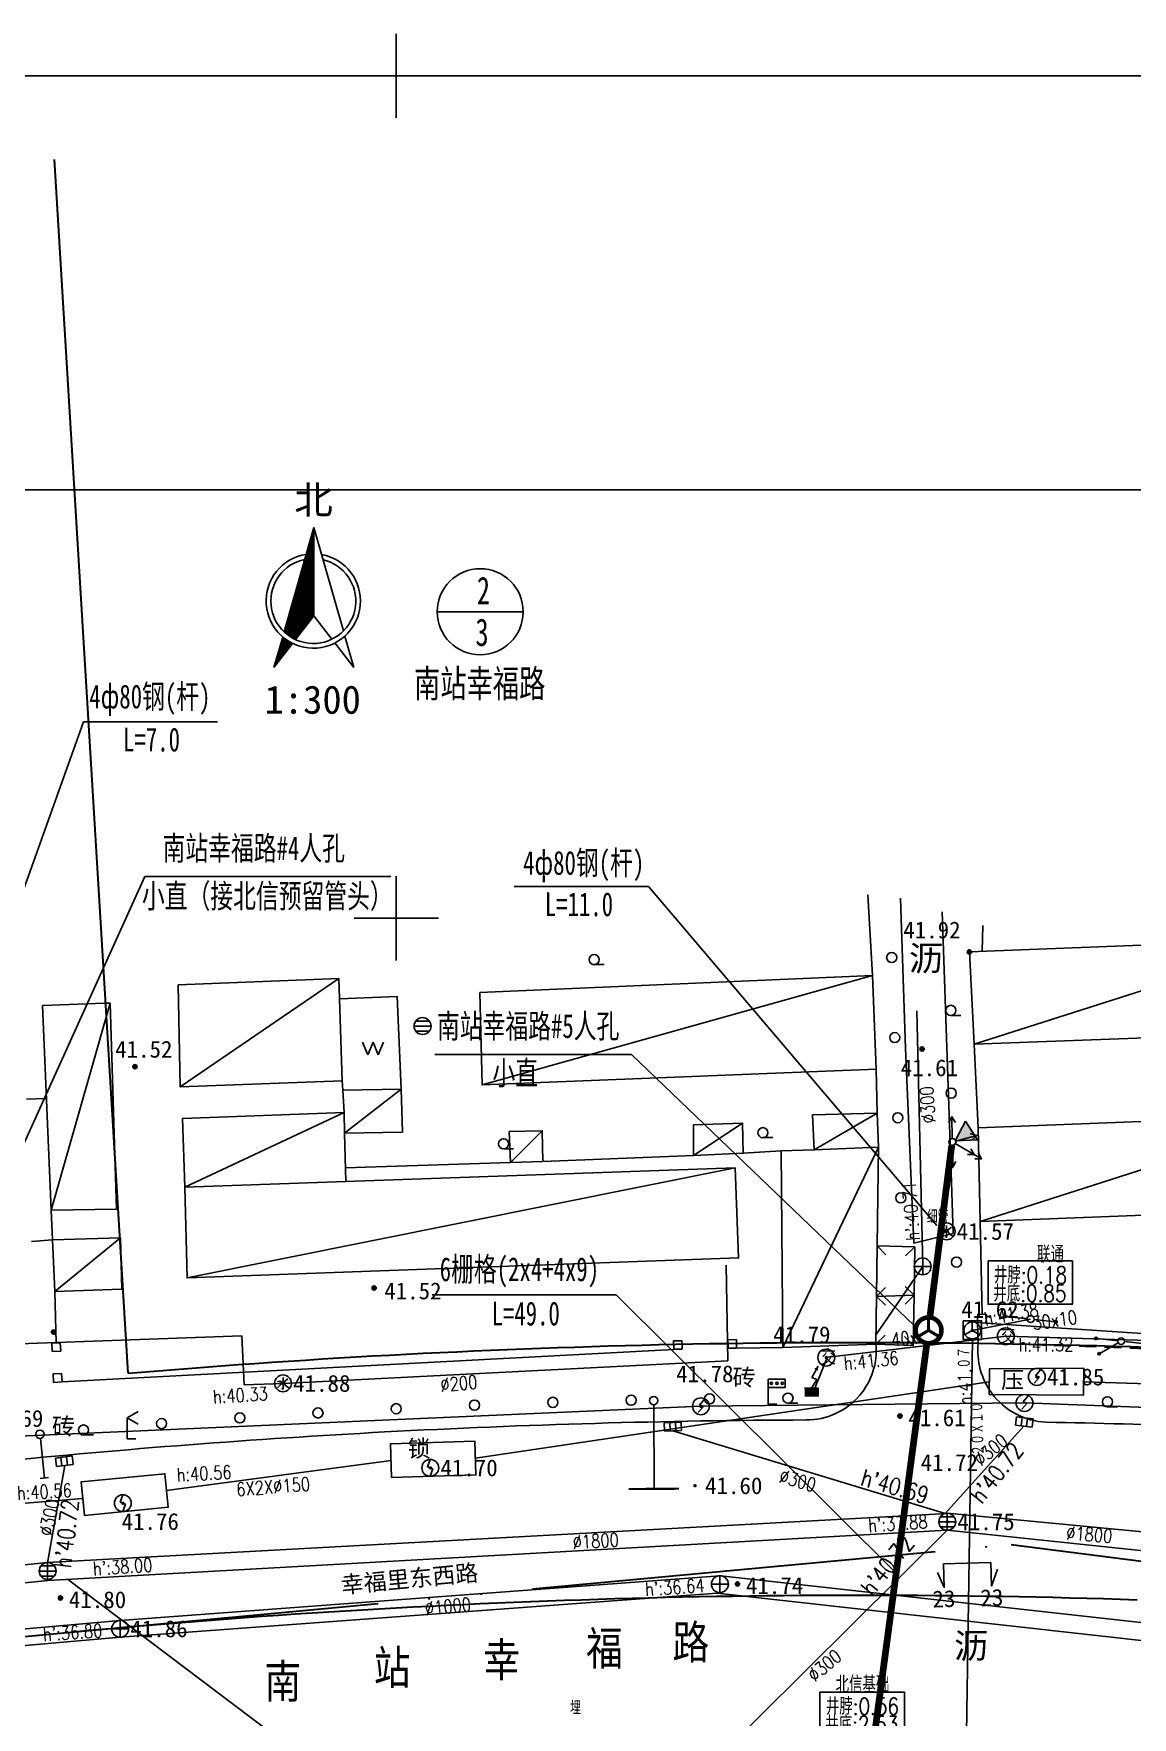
# Model space of a CAD drawing. Extents: x 501830 to 502977, y 299930 to 300245.
# Drawn here: x 502378.5 to 502443.7, y 300102.6 to 300202.5 of the extents above; entities that cross this region are included whole.
import ezdxf
from ezdxf.enums import TextEntityAlignment as Align
from ezdxf.lldxf.tags import DXFTag

# ---------------------------------------------------------------- set-up
doc = ezdxf.new("R2010")
doc.units = 0
doc.linetypes.add('1117', pattern=[0.3, 0.2, -0.1])
doc.linetypes.add('ACAD_ISO05W100', pattern=[33, 24, -3, 0, -3, 0, -3])
for name, color, linetype in [('BJ0', 7, 'Continuous'), ('BJ02', 7, 'Continuous'), ('BJ03', 7, 'Continuous'), ('BJ04', 7, 'Continuous'), ('BJ05', 7, 'Continuous'), ('BJ08', 7, 'Continuous'), ('BJ09', 7, 'Continuous'), ('BJ10', 7, 'Continuous'), ('BJ11', 7, 'Continuous'), ('TK', 7, 'Continuous'), ('上水井', 4, 'Continuous'), ('上水注记', 4, 'Continuous'), ('上水管线', 4, 'Continuous'), ('上水高程表', 4, 'Continuous'), ('信息管道', 13, 'Continuous'), ('公安交通井', 163, 'Continuous'), ('天然气', 7, 'Continuous'), ('新建北信', 13, 'Continuous'), ('新建北信--引上三角', 6, 'Continuous'), ('新建北信--引上标注', 1, 'Continuous'), ('污水井', 247, 'Continuous'), ('污水注记', 247, 'Continuous'), ('污水管线', 247, 'Continuous'), ('污水高程表', 247, 'Continuous'), ('电信井', 3, 'Continuous'), ('电信断面图及编号', 3, 'Continuous'), ('电信注记', 3, 'Continuous'), ('电信管线', 3, 'Continuous'), ('电信高程表', 3, 'Continuous'), ('电力井', 1, 'Continuous'), ('电力注记', 1, 'Continuous'), ('电力管线', 1, 'Continuous'), ('电力高程表', 1, 'Continuous'), ('雨水井', 34, 'Continuous'), ('雨水注记', 34, 'Continuous'), ('雨水管线', 34, 'Continuous'), ('雨水高程表', 34, 'Continuous'), ('雨蓖子', 34, 'Continuous')]:
    doc.layers.add(name, color=color, linetype=linetype)
doc.layers.add('道路红线', color=11, linetype='Continuous', lineweight=30)
doc.styles.add('HZ', font='simplex.shx', dxfattribs={"bigfont": 'hztxt'})
doc.styles.add('HZTXT', font='romans', dxfattribs={"width": 0.7, "height": 4, "bigfont": 'HZTXT'})
doc.styles.get("Standard").update_dxf_attribs({"font": 'SIMFANG.TTF'})
doc.styles.add('宋体', font='SimSun.ttf')
doc.styles.add('粗等线', font='SIMHEI.TTF')
doc.linetypes.add('45008', pattern='A,0,[133,bjxx.shx,S=0.01,R=0,X=0,Y=0],-0.15', length=0.15)
tags = doc.linetypes.add('DL', pattern='A,15,-4.925,[130,ltypeshp.shx,S=0.5,R=330,X=-0.15,Y=0.433],0,[130,ltypeshp.shx,S=0.4,R=90,X=0,Y=0],-0.15,[130,ltypeshp.shx,S=0.5,R=150,X=0,Y=-0.433],-4.925,15', length=40).pattern_tags.tags
tags[32:33] = [DXFTag(74, 4), DXFTag(75, 0), DXFTag(340, '0'), DXFTag(46, 1.0), DXFTag(50, 0.0), DXFTag(44, 0.0), DXFTag(45, 0.0)]
tags[30:31] = [DXFTag(74, 4), DXFTag(75, 0), DXFTag(340, '0'), DXFTag(46, 1.0), DXFTag(50, 0.0), DXFTag(44, 0.0), DXFTag(45, 0.0)]
tags[4:5] = [DXFTag(74, 4), DXFTag(75, 0), DXFTag(340, '0'), DXFTag(46, 1.0), DXFTag(50, 0.0), DXFTag(44, 0.0), DXFTag(45, 0.0)]
tags = doc.linetypes.add('DX', pattern='A,15,-5,[130,ltypeshp.shx,S=1,R=330,X=0,Y=0],-5,15', length=40).pattern_tags.tags
tags[16:17] = [DXFTag(74, 4), DXFTag(75, 0), DXFTag(340, '0'), DXFTag(46, 1.0), DXFTag(50, 0.0), DXFTag(44, 0.0), DXFTag(45, 0.0)]
tags[14:15] = [DXFTag(74, 4), DXFTag(75, 0), DXFTag(340, '0'), DXFTag(46, 1.0), DXFTag(50, 0.0), DXFTag(44, 0.0), DXFTag(45, 0.0)]
tags[4:5] = [DXFTag(74, 4), DXFTag(75, 0), DXFTag(340, '0'), DXFTag(46, 1.0), DXFTag(50, 0.0), DXFTag(44, 0.0), DXFTag(45, 0.0)]
tags = doc.linetypes.add('SS', pattern='A,15,-1.9,[130,ltypeshp.shx,S=1,R=330,X=0,Y=0],-1.2,[130,ltypeshp.shx,S=1,R=330,X=0,Y=0],-1.9,15', length=35).pattern_tags.tags
tags[24:25] = [DXFTag(74, 4), DXFTag(75, 0), DXFTag(340, '0'), DXFTag(46, 1.0), DXFTag(50, 0.0), DXFTag(44, 0.0), DXFTag(45, 0.0)]
tags[22:23] = [DXFTag(74, 4), DXFTag(75, 0), DXFTag(340, '0'), DXFTag(46, 1.0), DXFTag(50, 0.0), DXFTag(44, 0.0), DXFTag(45, 0.0)]
tags[4:5] = [DXFTag(74, 4), DXFTag(75, 0), DXFTag(340, '0'), DXFTag(46, 1.0), DXFTag(50, 0.0), DXFTag(44, 0.0), DXFTag(45, 0.0)]

# ---------------------------------------------------------------- blocks, each defined once
blk = doc.blocks.new('236')
blk.add_lwpolyline([(-0.5, -0.5), (0.5, -0.5), (0.5, 0.5), (-0.5, 0.5)], close=True)
blk = doc.blocks.new('831')
for radius in [0.25, 0.15, 0.05]:
    blk.add_circle((0, 0), radius)
blk = doc.blocks.new('5442')
for p, q in [((1, 0), (-1, 0)), ((-0.8, 0.6), (0.8, 0.6)), ((-0.8, -0.6), (0.8, -0.6))]:
    blk.add_line(p, q)
blk.add_circle((0, 0), 1)
blk = doc.blocks.new('9371')
blk.add_circle((0, 0), 0.6)
blk = doc.blocks.new('9372')
blk.add_line((-0.01, -0.59), (1.19, -0.59))
blk.add_circle((0, 0), 0.6)
blk = doc.blocks.new('35511')
for p, q in [((-1.25, 1.48), (-0.6, -0.02)), ((-0.6, -0.02), (0, 1.48)), ((0, 1.48), (0.6, -0.02)), ((0.6, -0.02), (1.25, 1.48))]:
    blk.add_line(p, q)
blk = doc.blocks.new('5443')
for p, q in [((1, 0), (-1, 0)), ((-0.8, 0.6), (0.8, 0.6)), ((0, 0.99), (0, -0.99)), ((-0.8, -0.6), (0.8, -0.6))]:
    blk.add_line(p, q)
blk.add_circle((0, 0), 1)
blk = doc.blocks.new('MHST')
at = {"layer": 'BJ09'}
blk.add_line((-0.01, -0.59), (1.19, -0.59), dxfattribs=at)
blk.add_circle((0, 0), 0.6, dxfattribs=at)
blk = doc.blocks.new('mhs500')
at = {"layer": 'BJ09'}
blk.add_circle((0, 0), 0.3, dxfattribs=at)
blk = doc.blocks.new('GC200')
at = {"linetype": 'Continuous', "const_width": 0.2, "flags": 128}
blk.add_lwpolyline([(-0.1, 0, 1), (0.1, 0, 1)], format="xyb", close=True, dxfattribs=at)
blk = doc.blocks.new('通信井')
for q in [(-0.433, -0.25), (0, 0.5), (0.433, -0.25)]:
    blk.add_line((0, 0), q)
at = {"lineweight": -3}
blk.add_circle((0, 0), 0.5, dxfattribs=at)
blk = doc.blocks.new('雨水井')
at = {"lineweight": -3}
for p, q in [((0.5, 0), (-0.5, 0)), ((-0.4, 0.3), (0.4, 0.3)), ((0, 0.495), (0, -0.495)), ((-0.4, -0.3), (0.4, -0.3))]:
    blk.add_line(p, q, dxfattribs=at)
blk.add_circle((0, 0), 0.5, dxfattribs=at)
blk = doc.blocks.new('污水井')
at = {"lineweight": -3}
for p, q in [((0, 0), (-0.5, 0)), ((-0.5, 0), (0.5, 0)), ((0, 0), (-0.473, 0)), ((0, 0), (0, 0.5)), ((0, 0), (0, 0.459)), ((0, 0), (0, -0.473)), ((0, 0), (0.483, 0)), ((0, 0), (0, -0.5))]:
    blk.add_line(p, q, dxfattribs=at)
blk.add_circle((0, 0), 0.5, dxfattribs=at)
blk = doc.blocks.new('电力井')
at = {"lineweight": -3}
for p, q in [((0.192, 0.395), (-0.079, 0.068)), ((-0.079, 0.068), (0.152, -0.017)), ((0.152, -0.017), (-0.164, -0.373))]:
    blk.add_line(p, q, dxfattribs=at)
blk.add_circle((0, 0), 0.5, dxfattribs=at)
blk = doc.blocks.new('JT')
at = {"layer": '公安交通井'}
blk.add_circle((0, 0), 0.5, dxfattribs=at)
at = {"layer": '公安交通井', "width": 0.8}
blk.add_text('交', height=0.8, dxfattribs=at).set_placement((-0.304, -0.335, -50.185))
blk = doc.blocks.new('M511')
at = {"layer": 'BJ05', "linetype": 'Continuous'}
blk.add_lwpolyline([(0.4, 0), (4.01, 0)], dxfattribs=at)
at = {"layer": 'BJ05'}
for points in [[(2.31, 0.4), (3, 0), (2.31, -0.4)], [(3.31, 0.4), (4.01, 0), (3.31, -0.4)]]:
    blk.add_lwpolyline(points, dxfattribs=at)
at = {"layer": 'BJ05', "linetype": 'Continuous'}
blk.add_circle((0, 0), 0.4, dxfattribs=at)
blk = doc.blocks.new('上水井')
at = {"lineweight": -3}
for points in [[(-0.335, 0.112), (-0.093, 0.112), (-0.141, -0.082), (-0.335, -0.276)], [(0.295, 0.258), (0.053, 0.064), (0.15, -0.13), (0.343, -0.276)]]:
    blk.add_lwpolyline(points, dxfattribs=at)
at = {"flags": 128}
blk.add_lwpolyline([(0, 0.346), (0, -0.346), (-0.093, -0.302)], dxfattribs=at)
at = {"lineweight": -3}
blk.add_circle((0, 0), 0.5, dxfattribs=at)
blk = doc.blocks.new('4563')
for p, q in [((0, 2.5), (1.3, 3.25)), ((0, 0), (0, 2.5)), ((0, 2.5), (1.3, 1.75)), ((1, 0), (0, 0))]:
    blk.add_line(p, q)
blk = doc.blocks.new('B547')
at = {"linetype": 'Continuous'}
for p, q in [((0, 1), (-0.31427, 0.111111)), ((-0.31427, 0.111111), (0.31427, -0.111111)), ((0, -1), (0.31427, -0.111111))]:
    blk.add_line(p, q, dxfattribs=at)
blk.add_circle((0, 0), 1)
blk = doc.blocks.new('B8003')
at = {"color": 0}
for p, q in [((0, 3), (2, 3)), ((0, 0), (0, 3)), ((2, 2), (0, 2)), ((2, 3), (2, 2)), ((1, 0), (0, 0))]:
    blk.add_line(p, q, dxfattribs=at)
for centre in [(0.36, 2.49), (1.02, 2.49), (1.65, 2.49)]:
    blk.add_circle(centre, 0.135)
blk = doc.blocks.new('M521')
at = {"layer": 'BJ05', "linetype": 'Continuous'}
h = blk.add_hatch(color=256, dxfattribs=at)
h.paths.add_polyline_path([(2.85, 0), (3.15, 0, 0.998883)])
h.paths.add_polyline_path([(3.15, 0, 0.000279), (3.15, 0), (2.85, 0, 1.000559)])
at = {"layer": 'BJ05', "linetype": 'Continuous', "flags": 128}
blk.add_lwpolyline([(0.4, 0), (3.25, 0)], dxfattribs=at)
at = {"layer": 'BJ05', "linetype": 'Continuous'}
for centre, radius in [((0, 0), 0.4), ((3, 0), 0.15)]:
    blk.add_circle(centre, radius, dxfattribs=at)
blk = doc.blocks.new('B552')
for p, q in [((0.984668, 0.518566), (-1.015332, 0.518566)), ((-1.015332, 0.518566), (-1.015332, -0.481434)), ((0.984668, -0.481434), (0.984668, 0.518566)), ((-1.015332, -0.481434), (0.984668, -0.481434))]:
    blk.add_line(p, q)
at = {"linetype": 'Continuous'}
for p, q in [((-0.348666, -0.481434), (-0.348666, 0.518566)), ((0.318001, -0.481434), (0.318001, 0.518566))]:
    blk.add_line(p, q, dxfattribs=at)
blk = doc.blocks.new('acfgw')
at = {"color": 4}
for p, q in [((0, -5), (0, 5)), ((-5, 0), (5, 0))]:
    blk.add_line(p, q, dxfattribs=at)
blk = doc.blocks.new('300上北')
h = blk.add_hatch()
h.set_pattern_fill('ANSI31', color=256, scale=0.35, style=0)
h.set_pattern_definition([(45, (-0.044994, -5.459886), (-0.03093592, 0.03093592), [])])
h.paths.add_polyline_path([(-2.21, -7.75, 0.081754), (-1.36, -8.32), (0, -6.56), (0, 0)])
h.paths.add_polyline_path([(-2.96, -10.4), (-1.58, -8.61, -0.063071), (-2.31, -8.13)])
for points in [[(0, 0), (-2.21, -7.75)], [(0, 0), (2.19, -7.68)], [(0, 0), (0, -6.56)], [(0, -6.56), (-1.36, -8.32)], [(0, -6.56), (1.33, -8.29)], [(-2.31, -8.13), (-2.96, -10.4)], [(-1.58, -8.61), (-2.96, -10.4)], [(1.55, -8.57), (2.96, -10.4)], [(2.29, -8.06), (2.96, -10.4)]]:
    blk.add_lwpolyline(points)
for radius, start, end in [(3.5, 98.6099, 79.8232), (3.15, 101.546, 76.6655)]:
    blk.add_arc((-0.04, -5.46), radius, start, end)
for s, p in [('北', (-0.02, 2.07)), ('1:300', (-0.08, -12.79))]:
    blk.add_text(s, height=2.1).set_placement(p, align=Align.MIDDLE)
blk = doc.blocks.new('renkong')
at = {"color": 7}
blk.add_wipeout([(63.99, 70.83), (63.91, 70.82), (63.83, 70.81), (63.75, 70.79), (63.66, 70.77), (63.59, 70.75), (63.51, 70.72), (63.43, 70.68), (63.36, 70.64), (63.29, 70.6), (63.22, 70.55), (63.16, 70.49), (63.1, 70.44), (63.04, 70.38), (62.99, 70.31), (62.94, 70.25), (62.89, 70.17), (62.85, 70.1), (62.82, 70.03), (62.79, 69.95), (62.76, 69.87), (62.74, 69.79), (62.73, 69.71), (62.71, 69.62), (62.71, 69.54), (62.71, 69.46), (62.71, 69.37), (62.73, 69.29), (62.74, 69.21), (62.76, 69.13), (62.79, 69.05), (62.82, 68.97), (62.85, 68.9), (62.89, 68.82), (62.94, 68.75), (62.99, 68.69), (63.04, 68.62), (63.1, 68.56), (63.16, 68.5), (63.22, 68.45), (63.29, 68.4), (63.36, 68.36), (63.43, 68.32), (63.51, 68.28), (63.59, 68.25), (63.67, 68.23), (63.75, 68.21), (63.83, 68.19), (63.91, 68.18), (63.99, 68.17), (64.08, 68.17), (64.16, 68.18), (64.24, 68.19), (64.32, 68.21), (64.41, 68.23), (64.48, 68.25), (64.56, 68.28), (64.64, 68.32), (64.71, 68.36), (64.78, 68.4), (64.85, 68.45), (64.91, 68.51), (64.97, 68.56), (65.03, 68.62), (65.08, 68.69), (65.13, 68.75), (65.18, 68.83), (65.22, 68.9), (65.25, 68.97), (65.28, 69.05), (65.31, 69.13), (65.33, 69.21), (65.35, 69.29), (65.36, 69.38), (65.36, 69.46), (65.36, 69.54), (65.36, 69.63), (65.34, 69.71), (65.33, 69.79), (65.31, 69.87), (65.28, 69.95), (65.25, 70.03), (65.22, 70.1), (65.18, 70.18), (65.13, 70.25), (65.08, 70.31), (65.03, 70.38), (64.97, 70.44), (64.91, 70.5), (64.85, 70.55), (64.78, 70.6), (64.71, 70.64), (64.64, 70.68), (64.56, 70.72), (64.48, 70.75), (64.4, 70.77), (64.32, 70.79), (64.24, 70.81), (64.16, 70.82), (64.08, 70.83)], dxfattribs=at)
at = {"color": 7, "const_width": 0.45}
blk.add_lwpolyline([(62.78, 69.5, 1), (65.3, 69.5, 1)], format="xyb", close=True, dxfattribs=at)
at = {"color": 7, "const_width": 0.3}
for points in [[(64.03, 70.76), (64.04, 69.5), (62.95, 68.85)], [(64.04, 69.5), (65.12, 68.86)]]:
    blk.add_lwpolyline(points, dxfattribs=at)
blk = doc.blocks.new('A$C29CD5AE7')
at = {"linetype": 'Continuous'}
blk.add_hatch(color=6, dxfattribs=at).paths.add_polyline_path([(1.5, 0), (0.75, 1.3), (0, 0)])
at = {"color": 6, "linetype": 'Continuous'}
for p, q in [((0.75, 1.3), (0, 0)), ((1.5, 0), (0.75, 1.3)), ((0, 0), (1.5, 0))]:
    blk.add_line(p, q, dxfattribs=at)
blk = doc.blocks.new('300框2')
at = {"color": 40}
blk.add_line((0, 0), (245.4, 0), dxfattribs=at)

msp = doc.modelspace()

# ---------------------------------------------------------------- hatches: boundary and pattern name
at = {"layer": 'BJ05', "linetype": 'Continuous'}
for points in [[(502424.813, 300123.263), (502425.035, 300123.408), (502425.035, 300123.146)], [(502424.235, 300121.609), (502425.035, 300121.609), (502425.035, 300122.109), (502424.235, 300122.109)]]:
    msp.add_hatch(color=256, dxfattribs=at).paths.add_polyline_path(points)

# ---------------------------------------------------------------- linework, layer by layer
at = {"linetype": 'Continuous'}
msp.add_lwpolyline([(501950, 300200), (502700, 300200), (502700, 300000), (501950, 300000)], close=True, dxfattribs=at)
at = {"layer": 'BJ0'}
for p, q in [((502425.035, 300123.409, 42.03), (502424.926, 300123.205, 42.03)), ((502425.035, 300121.609, 42.03), (502425.035, 300122.109, 42.03))]:
    msp.add_line(p, q, dxfattribs=at)
at = {"layer": 'BJ02', "linetype": 'Continuous'}
for p, q in [((502428.539, 300130.569), (502429.056, 300130.027)), ((502430.766, 300130.492), (502430.223, 300129.975)), ((502428.502, 300127.556), (502429.027, 300128.092)), ((502430.727, 300127.625), (502430.192, 300128.151)), ((502428.502, 300127.556), (502429.037, 300127.031)), ((502430.727, 300127.625), (502430.201, 300127.091)), ((502428.467, 300124.732), (502429.011, 300125.248)), ((502430.683, 300124.642), (502430.168, 300125.187))]:
    msp.add_line(p, q, dxfattribs=at)
at = {"layer": 'BJ02', "linetype": 'Continuous', "flags": 128}
for points in [[(502427.983, 300151.391), (502428.26, 300146.606)], [(502434.296, 300142.519), (502453.899, 300148.771)], [(502434.805, 300149.574), (502434.772, 300148.038)], [(502396.587, 300146.432), (502387.163, 300140.005)], [(502405.091, 300140.11), (502428.26, 300146.606)], [(502379.52, 300132.67), (502383.014, 300144.965)], [(502434.296, 300142.519), (502434.54, 300137.56)], [(502428.54, 300138.433), (502428.47, 300141.052)], [(502400.292, 300139.865), (502396.934, 300137.246)], [(502378.044, 300139.272), (502379.244, 300139.307)], [(502387.439, 300134.032), (502396.899, 300138.468)], [(502420.553, 300137.839), (502417.64, 300135.918)], [(502428.54, 300138.433), (502424.805, 300136.267)], [(502434.647, 300132.006), (502454.388, 300138.328)], [(502408.658, 300137.385), (502406.773, 300135.499)], [(502417.64, 300135.918), (502408.693, 300135.569)], [(502422.851, 300136.197), (502420.589, 300136.058)], [(502422.942, 300124.532), (502428.61, 300136.407)], [(502387.577, 300128.653), (502420.109, 300135.185)], [(502396.969, 300135.185), (502406.773, 300135.499)], [(502379.52, 300132.67), (502379.589, 300130.923)], [(502434.647, 300132.006), (502434.771, 300126.495)], [(502379.589, 300130.923), (502378.355, 300130.818)], [(502383.634, 300131.028), (502379.727, 300127.849)], [(502379.727, 300127.849), (502379.808, 300124.801)], [(502434.985, 300125.979), (502498.783, 300121.754)], [(502416.465, 300124.417), (502380.159, 300122.48)], [(502422.942, 300124.532), (502420.195, 300124.496)]]:
    msp.add_lwpolyline(points, dxfattribs=at)
at = {"layer": 'BJ02', "linetype": 'Continuous'}
for points in [[(502434.022, 300148.001), (502453.899, 300148.771), (502454.144, 300143.252), (502434.296, 300142.519), (502434.022, 300148.001)], [(502387.058, 300146.048), (502396.587, 300146.432), (502396.622, 300145.21), (502396.795, 300140.354), (502387.163, 300140.005), (502387.058, 300146.048)], [(502404.952, 300145.594), (502428.26, 300146.606), (502428.47, 300141.052), (502405.091, 300140.11), (502404.952, 300145.594)], [(502379.003, 300144.826), (502382.671, 300144.965), (502383.014, 300144.965), (502383.394, 300132.74), (502379.52, 300132.67), (502379.003, 300144.826)], [(502396.83, 300139.795), (502400.292, 300139.865), (502400.362, 300137.315), (502396.93, 300137.246), (502396.899, 300138.468), (502396.83, 300139.795)], [(502387.3, 300138.119), (502396.899, 300138.468), (502396.93, 300137.246), (502397.003, 300134.381), (502387.439, 300134.032), (502387.3, 300138.119)], [(502417.639, 300137.734), (502420.553, 300137.839), (502420.589, 300136.058), (502417.64, 300135.918), (502417.639, 300137.734)], [(502424.701, 300138.328), (502428.54, 300138.433), (502428.61, 300136.407), (502424.805, 300136.267), (502424.701, 300138.328)], [(502434.54, 300137.56), (502454.388, 300138.328), (502454.599, 300132.774), (502434.647, 300132.006), (502434.54, 300137.56)], [(502406.704, 300137.35), (502408.658, 300137.385), (502408.693, 300135.569), (502406.773, 300135.499), (502406.704, 300137.35)], [(502422.851, 300136.197), (502424.805, 300136.267), (502428.61, 300136.407), (502428.467, 300124.732), (502422.942, 300124.532), (502422.851, 300136.197)], [(502387.439, 300134.032), (502397.003, 300134.381), (502420.109, 300135.185), (502420.318, 300129.841), (502387.577, 300128.653), (502387.439, 300134.032)], [(502379.589, 300130.923), (502383.634, 300131.028), (502383.703, 300127.989), (502379.727, 300127.849), (502379.589, 300130.923)]]:
    msp.add_lwpolyline(points, close=True, dxfattribs=at)
at = {"layer": 'BJ02', "linetype": 'Continuous', "ltscale": 5, "flags": 128}
for points in [[(502428.502, 300127.556), (502430.727, 300127.625), (502430.766, 300130.492), (502428.539, 300130.569), (502428.502, 300127.556)], [(502428.502, 300127.556), (502430.727, 300127.625), (502430.683, 300124.642), (502428.467, 300124.732), (502428.502, 300127.556)]]:
    msp.add_lwpolyline(points, dxfattribs=at)
at = {"layer": 'BJ03', "linetype": 'Continuous'}
msp.add_lwpolyline([(502396.622, 300145.21), (502400.05, 300145.349), (502400.292, 300139.865), (502396.83, 300139.795), (502396.795, 300140.354), (502396.622, 300145.21)], close=True, dxfattribs=at)
at = {"layer": 'BJ04', "linetype": 'Continuous', "flags": 128}
for points in [[(502429.93, 300151.202), (502430.217, 300142.275), (502430.709, 300130.716)], [(502433.051, 300131.293), (502433.051, 300131.293), (502432.946, 300134.348), (502432.73, 300140.619), (502432.394, 300150.389)], [(502434.533, 300124.779), (502434.486, 300126.014)]]:
    msp.add_lwpolyline(points, dxfattribs=at)
at = {"layer": 'BJ04', "linetype": '45008', "ltscale": 5, "flags": 128}
msp.add_lwpolyline([(502430.709, 300130.716), (502433.051, 300131.293)], dxfattribs=at)
at = {"layer": 'BJ04', "linetype": 'Continuous', "flags": 128}
for points in [[(502424.321, 300120.226, 0.10897), (502426.064, 300120.601, 0.10897), (502427.489, 300121.674, 0.09988), (502428.286, 300123.104, 0.09988), (502428.467, 300124.732)], [(502438.56, 300120.095, -0.111287), (502436.759, 300120.59, -0.111287), (502435.344, 300121.81, -0.092973), (502434.66, 300123.218, -0.092973), (502434.533, 300124.779)], [(502424.321, 300120.226, 0.006245), (502411.81, 300120.024, 0.006245), (502399.308, 300119.511, 0.0058), (502387.711, 300118.754, 0.0058), (502376.135, 300117.728)], [(502438.56, 300120.095, -0.009485), (502456.977, 300119.397, -0.009485), (502475.355, 300118.001, -0.005034), (502485.083, 300116.977, -0.005034), (502494.788, 300115.757)]]:
    msp.add_lwpolyline(points, format="xyb", dxfattribs=at)
at = {"layer": 'BJ04', "linetype": 'Continuous', "ltscale": 5, "flags": 128}
msp.add_lwpolyline([(502415.275, 300121.126), (502415.294, 300116.126)], dxfattribs=at)
at = {"layer": 'BJ04', "linetype": 'Continuous', "const_width": 0.125, "flags": 128}
msp.add_lwpolyline([(502416.773, 300116.142), (502413.787, 300116.131)], dxfattribs=at)
at = {"layer": 'BJ04', "linetype": 'Continuous'}
for centre in [(502415.274, 300121.376), (502378.848, 300119.374), (502378.848, 300119.374)]:
    msp.add_circle(centre, 0.25, dxfattribs=at)
at = {"layer": 'BJ05'}
for p, q in [((502424.662, 300122.755, 42.03), (502424.998, 300123.343, 42.03)), ((502424.662, 300122.755, 42.03), (502424.954, 300122.628, 42.03)), ((502425.035, 300122.109, 42.03), (502424.235, 300122.109, 42.03)), ((502424.635, 300122.109, 42.03), (502424.954, 300122.628, 42.03))]:
    msp.add_line(p, q, dxfattribs=at)
at = {"layer": 'BJ05', "linetype": 'Continuous', "flags": 128}
for points in [[(502432.779, 300137.871), (502432.973, 300138.221), (502433.179, 300137.878)], [(502432.995, 300136.921), (502432.973, 300138.221)], [(502433.191, 300136.774), (502434.445, 300137.116)], [(502434.058, 300137.218), (502434.445, 300137.116), (502434.164, 300136.832)], [(502433.001, 300136.521), (502433.023, 300135.221)], [(502433.217, 300135.571), (502433.023, 300135.221), (502432.817, 300135.564)], [(502378.875, 300119.126), (502379.113, 300116.777)], [(502378.864, 300116.752), (502379.362, 300116.803)]]:
    msp.add_lwpolyline(points, dxfattribs=at)
at = {"layer": 'BJ05', "linetype": 'Continuous'}
for centre, radius in [((502432.998, 300136.721), 0.2), ((502432.998, 300136.721), 0.2), ((502432.998, 300136.721), 0.2), ((502378.848, 300119.374), 0.25)]:
    msp.add_circle(centre, radius, dxfattribs=at)
at = {"layer": 'BJ09', "linetype": 'Continuous'}
for centre in [(502429.401, 300147.675), (502429.581, 300142.919), (502429.76, 300138.162), (502429.94, 300133.405)]:
    msp.add_circle(centre, 0.3, dxfattribs=at)
at = {"layer": 'BJ11', "linetype": '1117', "ltscale": 5, "flags": 128}
msp.add_lwpolyline([(502434.533, 300124.779, -0.007781), (502454.858, 300123.939, -0.007781), (502475.147, 300122.467, -0.003396), (502483.987, 300121.627, -0.003396), (502492.814, 300120.666)], format="xyb", dxfattribs=at)
at = {"layer": '上水管线', "linetype": 'SS', "ltscale": 0.5, "elevation": 41.892, "flags": 128}
for points in [[(502390.83, 300125.225), (502371.002, 300124.5), (502370.572, 300137.29), (502370.245, 300150.928)], [(502419.685, 300123.733), (502419.572, 300129.411)], [(502393.275, 300122.399), (502390.978, 300122.301), (502390.83, 300125.225)], [(502393.275, 300122.399), (502419.685, 300123.733)]]:
    msp.add_lwpolyline(points, dxfattribs=at)
at = {"layer": '信息管道', "color": 41}
msp.add_line((502402.129, 300127.656), (502413.045, 300127.656), dxfattribs=at)
at = {"layer": '信息管道', "color": 40}
msp.add_line((502429.545, 300111.261), (502413.045, 300127.656), dxfattribs=at)
at = {"layer": '天然气', "color": 40}
msp.add_line((502407.531, 300168.193), (502402.425, 300168.193), dxfattribs=at)
msp.add_circle((502404.978, 300168.193), 2.553, dxfattribs=at)
at = {"layer": '新建北信', "color": 40}
msp.add_line((502385.08, 300152.481), (502370.47, 300120.256), dxfattribs=at)
at = {"layer": '新建北信', "color": 41}
for p, q in [((502385.08, 300152.481), (502399.665, 300152.481)), ((502402.294, 300141.923), (502413.958, 300141.923))]:
    msp.add_line(p, q, dxfattribs=at)
at = {"layer": '新建北信--引上标注', "color": 40}
for p, q in [((502366.502, 300119.869), (502381.425, 300161.661)), ((502432.083, 300131.766), (502414.962, 300151.893))]:
    msp.add_line(p, q, dxfattribs=at)
at = {"layer": '新建北信--引上标注', "color": 41}
for p, q in [((502381.425, 300161.661), (502389.395, 300161.661)), ((502406.992, 300151.893), (502414.962, 300151.893))]:
    msp.add_line(p, q, dxfattribs=at)
at = {"layer": '污水管线', "linetype": 'Continuous', "flags": 128}
for points in [[(502430.892, 300144.499), (502431.241, 300129.34), (502428.474, 300125.295)], [(502383.612, 300107.332), (502419.039, 300109.94)], [(502339.034, 300104.395), (502383.612, 300108.332)], [(502339.034, 300103.422), (502383.612, 300107.332)]]:
    msp.add_lwpolyline(points, dxfattribs=at)
for points, elevation in [([(502383.612, 300108.332), (502419.206, 300110.979)], 41.865), ([(502419.266, 300110.976), (502507.04, 300101.216)], 41.771), ([(502506.968, 300100.139), (502419.039, 300109.94)], 41.976)]:
    msp.add_lwpolyline(points, dxfattribs=dict(at, elevation=elevation))
at = {"layer": '电信井', "linetype": 'Continuous'}
msp.add_lwpolyline([(502433.649, 300126.109), (502434.737, 300126.109), (502434.737, 300125.008), (502433.649, 300125.008)], close=True, dxfattribs=at)
at = {"layer": '电信断面图及编号'}
msp.add_lwpolyline([(502435.685, 300111.38), (502435.319, 300110.367), (502435.28, 300111.761), (502432.482, 300111.679), (502432.522, 300110.289), (502432.12, 300111.18)], dxfattribs=at)
at = {"layer": '电信注记', "linetype": 'Continuous'}
for points in [[(502435.117, 300129.665), (502440.131, 300129.665), (502440.131, 300127.094), (502435.117, 300127.094)], [(502425.144, 300104.073), (502430.157, 300104.073), (502430.157, 300101.502), (502425.144, 300101.502)]]:
    msp.add_lwpolyline(points, close=True, dxfattribs=at)
at = {"layer": '电信管线', "linetype": 'DX', "ltscale": 0.5, "elevation": 41.634, "flags": 128}
msp.add_lwpolyline([(502434.186, 300125.541), (502437.649, 300126.215)], dxfattribs=at)
at = {"layer": '电信管线', "linetype": 'DX', "ltscale": 0.5, "flags": 128}
msp.add_lwpolyline([(502434.193, 300125.008), (502433.5, 300079.516)], dxfattribs=at)
at = {"layer": '电力管线', "linetype": 'DL', "ltscale": 0.5, "flags": 128}
for points, elevation in [([(502436.199, 300125.2), (502425.468, 300123.927)], 41.773), ([(502457.553, 300120.48), (502455.621, 300124.61), (502436.199, 300125.2)], 41.915), ([(502425.568, 300123.927), (502424.635, 300121.609)], 41.799), ([(502404.691, 300117.962), (502435.195, 300122.498)], 41.711), ([(502440.795, 300122.492), (502470.029, 300121.576)], 41.859), ([(502376.249, 300119.198), (502418.079, 300121.037)], 41.823), ([(502418.079, 300121.037), (502437.282, 300121.233)], 41.79), ([(502437.282, 300121.233), (502457.553, 300120.48)], 41.79), ([(502386.367, 300116.04), (502399.693, 300117.813)], 41.766), ([(502342.81, 300112.419), (502381.391, 300115.558)], 41.839)]:
    msp.add_lwpolyline(points, dxfattribs=dict(at, elevation=elevation))
at = {"layer": '电力管线', "linetype": 'Continuous', "ltscale": 0.5, "elevation": 41.859, "flags": 128}
msp.add_lwpolyline([(502435.184, 300121.727), (502440.784, 300121.693), (502440.807, 300123.292), (502435.207, 300123.268), (502435.184, 300121.727)], dxfattribs=at)
at = {"layer": '电力管线', "linetype": 'DL', "ltscale": 0.5}
for points, elevation in [([(502399.723, 300116.813), (502399.664, 300118.812), (502404.661, 300118.961), (502404.721, 300116.962)], 41.711), ([(502381.487, 300114.562), (502381.294, 300116.553), (502386.271, 300117.036), (502386.464, 300115.045)], 41.766)]:
    msp.add_lwpolyline(points, close=True, dxfattribs=dict(at, elevation=elevation))
at = {"layer": '道路红线', "color": 40}
msp.add_line((502384.081, 300123.001), (502379.716, 300195.039), dxfattribs=at)
at = {"layer": '道路红线', "color": 40, "linetype": 'ACAD_ISO05W100'}
for p, q in [((502375.025, 300107.111), (502436.487, 300112.842)), ((502436.487, 300112.842), (502635.32, 300087.078))]:
    msp.add_line(p, q, dxfattribs=at)
at = {"layer": '道路红线', "color": 40}
msp.add_lwpolyline([(502384.081, 300123.001), (502384.629, 300123.047), (502385.626, 300123.13), (502386.623, 300123.21), (502387.619, 300123.288), (502388.617, 300123.365), (502389.614, 300123.439), (502390.611, 300123.512), (502391.609, 300123.582), (502392.606, 300123.651), (502393.604, 300123.717), (502394.602, 300123.782), (502395.6, 300123.845), (502396.598, 300123.906), (502397.596, 300123.965), (502398.595, 300124.022), (502399.593, 300124.077), (502400.592, 300124.13), (502401.59, 300124.181), (502402.589, 300124.231), (502403.588, 300124.278), (502404.587, 300124.323), (502405.586, 300124.367), (502406.585, 300124.408), (502407.585, 300124.448), (502408.584, 300124.485), (502409.583, 300124.521), (502410.583, 300124.555), (502411.582, 300124.587), (502412.582, 300124.617), (502413.581, 300124.645), (502414.581, 300124.67), (502415.581, 300124.695), (502416.58, 300124.717), (502417.58, 300124.737), (502418.58, 300124.755), (502419.58, 300124.771), (502420.58, 300124.786), (502421.58, 300124.798), (502422.58, 300124.808), (502423.58, 300124.817), (502424.58, 300124.824), (502425.58, 300124.828), (502426.58, 300124.831), (502427.58, 300124.832), (502428.58, 300124.83), (502429.58, 300124.827), (502430.58, 300124.822), (502431.58, 300124.815), (502432.58, 300124.806), (502433.579, 300124.795), (502434.579, 300124.782), (502435.579, 300124.768), (502436.579, 300124.751), (502437.579, 300124.732), (502438.579, 300124.712), (502439.578, 300124.689), (502440.578, 300124.664), (502441.578, 300124.638), (502442.577, 300124.61), (502443.577, 300124.579), (502444.576, 300124.547)], dxfattribs=at)
at = {"layer": '道路红线', "color": 40, "linetype": 'ACAD_ISO05W100'}
msp.add_lwpolyline([(502381.041, 300107.672), (502382.037, 300107.764), (502383.033, 300107.854), (502384.029, 300107.942), (502384.988, 300108.024), (502385.025, 300108.028), (502386.022, 300108.111), (502387.018, 300108.193), (502388.015, 300108.273), (502389.012, 300108.351), (502390.009, 300108.427), (502391.007, 300108.501), (502392.004, 300108.573), (502393.002, 300108.643), (502393.999, 300108.711), (502394.997, 300108.777), (502395.995, 300108.841), (502396.993, 300108.902), (502397.991, 300108.962), (502398.99, 300109.02), (502399.988, 300109.076), (502400.987, 300109.13), (502401.985, 300109.182), (502402.984, 300109.232), (502403.983, 300109.28), (502404.982, 300109.326), (502405.981, 300109.37), (502406.98, 300109.412), (502407.979, 300109.452), (502408.978, 300109.49), (502409.978, 300109.526), (502410.977, 300109.56), (502411.977, 300109.592), (502412.976, 300109.622), (502413.976, 300109.65), (502414.975, 300109.676), (502415.975, 300109.7), (502416.975, 300109.722), (502417.975, 300109.742), (502418.975, 300109.76), (502419.974, 300109.776), (502420.974, 300109.789), (502421.974, 300109.801), (502422.974, 300109.811), (502423.974, 300109.819), (502424.974, 300109.825), (502425.974, 300109.829), (502426.974, 300109.831), (502427.974, 300109.831), (502428.974, 300109.829), (502429.974, 300109.825), (502430.974, 300109.819), (502431.974, 300109.811), (502432.974, 300109.801), (502433.974, 300109.789), (502434.974, 300109.775), (502435.974, 300109.759), (502436.974, 300109.741), (502437.973, 300109.721), (502438.973, 300109.699), (502439.973, 300109.675), (502440.973, 300109.649), (502441.972, 300109.621), (502442.972, 300109.591), (502443.971, 300109.559)], dxfattribs=at)
at = {"layer": '雨水管线', "linetype": 'Continuous', "flags": 128}
for points, elevation in [([(502432.566, 300114.666), (502437.246, 300119.85)], 41.76), ([(502432.566, 300114.666), (502416.419, 300119.58)], 41.76), ([(502432.699, 300114.679), (502379.303, 300111.759)], 41.76), ([(502512.112, 300108.031), (502465.224, 300111.588), (502432.699, 300114.684)], 41.939), ([(502449.238, 300111.944), (502432.699, 300113.684)], 41.808)]:
    msp.add_lwpolyline(points, dxfattribs=dict(at, elevation=elevation))
for points in [[(502379.303, 300111.754), (502380.321, 300117.53)], [(502379.326, 300110.707), (502432.699, 300113.684)], [(502418.674, 300099.761), (502432.699, 300113.684)], [(502379.303, 300111.759), (502336.661, 300107.45)], [(502380.488, 300110.772), (502396.306, 300098.831)], [(502336.724, 300106.365), (502379.326, 300110.707)]]:
    msp.add_lwpolyline(points, dxfattribs=at)

# ---------------------------------------------------------------- block references
at = {"color": 40, "xscale": 0.7999999999883585, "yscale": 0.7999999999883585, "zscale": 0.8}
msp.add_blockref('300上北', (502395.105, 300173.197), dxfattribs=at)
at = {"layer": 'BJ02', "linetype": 'Continuous', "xscale": 0.5, "yscale": 0.5, "zscale": 0.5}
for p, rotation in [((502434.753, 300126.246), 356), ((502379.819, 300124.551), 92.5), ((502416.71, 300124.673), 1.2), ((502419.939, 300124.74), 1.2), ((502379.898, 300122.719), 92.5)]:
    msp.add_blockref('236', p, dxfattribs=dict(at, rotation=rotation))
at = {"layer": 'BJ03', "linetype": 'Continuous', "xscale": 0.5, "yscale": 0.5, "zscale": 0.5}
msp.add_blockref('35511', (502398.618, 300141.907), dxfattribs=at)
at = {"layer": 'BJ04', "xscale": 0.5, "yscale": 0.5, "zscale": 0.5}
msp.add_blockref('B8003', (502422.078, 300121.154, 41.809), dxfattribs=at)
at = {"layer": 'BJ04', "linetype": 'Continuous', "xscale": 0.5, "yscale": 0.5, "zscale": 0.5}
msp.add_blockref('4563', (502384.034, 300119.098), dxfattribs=at)
at = {"layer": 'BJ05', "linetype": 'Continuous', "xscale": 0.5, "yscale": 0.5, "zscale": 0.5}
for name, p in [('5442', (502401.559, 300143.603)), ('5443', (502379.303, 300111.259))]:
    msp.add_blockref(name, p, dxfattribs=at)
at = {"layer": 'BJ05', "linetype": 'Continuous', "zscale": 0.5}
for name, p, xscale, yscale, rotation in [('M511', (502433.004, 300136.727), 0.4999999999998284, 0.5000000000079812, 330.030546684798), ('M521', (502437.649, 300126.215, 41.634), 0.5000000000000017, 0.5, 173.7064873800715), ('M521', (502437.649, 300126.215, 41.634), 0.5000000000000017, 0.5, 353.7064873800714), ('M521', (502443.022, 300124.9, 42.066), 0.5000000000000017, 0.5, 173.7064873800715), ('M521', (502443.022, 300124.9, 42.066), 0.5000000000087305, 0.5000000000061523, 209.7162563236075), ('M521', (502443.022, 300124.9, 42.066), 0.5000000000000017, 0.5, 353.7064873800714)]:
    msp.add_blockref(name, p, dxfattribs=dict(at, xscale=xscale, yscale=yscale, rotation=rotation))
at = {"layer": 'BJ08', "linetype": 'Continuous', "xscale": 0.5, "yscale": 0.5, "zscale": 0.5}
for name, p in [('831', (502434.015, 300148.003, 41.92)), ('831', (502431.208, 300142.24, 41.61)), ('831', (502384.485, 300141.193, 41.52)), ('GC200', (502432.659, 300131.418, 41.582)), ('831', (502398.683, 300128.059, 41.52)), ('831', (502379.655, 300125.439, 41.44)), ('GC200', (502434.186, 300125.541, 41.634)), ('GC200', (502425.518, 300123.927, 41.799)), ('GC200', (502438.018, 300122.78, 41.859)), ('GC200', (502393.275, 300122.399, 41.892)), ('GC200', (502418.079, 300121.037, 41.79)), ('831', (502429.89, 300120.455, 41.61)), ('GC200', (502430.52, 300117.698, 41.728)), ('GC200', (502430.52, 300117.698, 41.728)), ('GC200', (502402.016, 300117.382, 41.711)), ('GC200', (502417.725, 300116.325, 41.606)), ('GC200', (502383.77, 300115.284, 41.766)), ('GC200', (502432.699, 300114.184, 41.76)), ('831', (502380.066, 300109.659, 41.8)), ('831', (502420.249, 300110.496, 41.74)), ('GC200', (502383.612, 300107.832, 41.865))]:
    msp.add_blockref(name, p, dxfattribs=at)
at = {"layer": 'BJ09', "linetype": 'Continuous', "xscale": 0.5, "yscale": 0.5, "zscale": 0.5}
for name, p in [('9372', (502411.743, 300147.544)), ('9372', (502432.913, 300144.534)), ('9371', (502432.927, 300139.62)), ('9372', (502406.367, 300136.611)), ('9372', (502421.759, 300137.275)), ('9371', (502433.243, 300129.596)), ('MHST', (502423.245, 300121.516)), ('MHST', (502442.203, 300121.302)), ('MHST', (502381.433, 300119.628))]:
    msp.add_blockref(name, p, dxfattribs=at)
at = {"layer": 'BJ09', "linetype": 'Continuous'}
for p, rotation in [((502418.593, 300121.476), 0.746718075209385), ((502395.351, 300120.64), 3.372979299947083), ((502399.996, 300120.893), 2.847727054893516), ((502404.643, 300121.103), 2.322474809912692), ((502409.292, 300121.27), 1.79722256500173), ((502413.942, 300121.394), 1.271970320113311), ((502386.069, 300120.008), 4.423483789355576), ((502390.709, 300120.345), 3.898231544281705)]:
    msp.add_blockref('mhs500', p, dxfattribs=dict(at, rotation=rotation))
at = {"layer": 'TK', "linetype": 'Continuous', "xscale": 0.5, "yscale": 0.5}
for p in [(502400, 300200), (502400, 300150)]:
    msp.add_blockref('acfgw', p, dxfattribs=at)
at = {"layer": '上水井'}
for p in [(502432.659, 300131.418, 41.582), (502393.275, 300122.399, 41.892)]:
    msp.add_blockref('上水井', p, dxfattribs=at)
at = {"layer": '公安交通井'}
for p in [(502436.173, 300125.193, 41.65), (502425.518, 300123.927, 41.799)]:
    msp.add_blockref('JT', p, dxfattribs=at)
at = {"layer": '新建北信--引上三角', "color": 40, "xscale": 0.8799999999552789, "yscale": 0.879999999946449, "zscale": 0.8800000000000026, "rotation": 2.442382763939413}
msp.add_blockref('A$C29CD5AE7', (502433.173, 300136.789, 41.76), dxfattribs=at)
at = {"layer": '污水井'}
for p in [(502431.241, 300129.34, 41.57), (502419.206, 300110.479, 41.771), (502383.612, 300107.832, 41.865)]:
    msp.add_blockref('污水井', p, dxfattribs=at)
at = {"layer": '电信井', "linetype": 'Continuous', "ltscale": 0.5}
msp.add_blockref('通信井', (502434.186, 300125.541, 41.634), dxfattribs=at)
at = {"layer": '电力井'}
for p in [(502438.018, 300122.78, 41.859), (502437.282, 300121.233, 41.796), (502418.079, 300121.037, 41.79)]:
    msp.add_blockref('电力井', p, dxfattribs=at)
at = {"layer": '电力井', "xscale": 0.5, "yscale": 0.5, "zscale": 0.5}
for p in [(502402.016, 300117.382, 41.711), (502383.77, 300115.284, 41.766)]:
    msp.add_blockref('B547', p, dxfattribs=at)
at = {"layer": '雨水井'}
for p in [(502432.699, 300114.184, 41.76), (502379.303, 300111.259)]:
    msp.add_blockref('雨水井', p, dxfattribs=at)
at = {"layer": '雨蓖子', "zscale": 0.5}
for p, xscale, yscale, rotation in [((502416.404, 300119.839), 0.4999999999953893, 0.4999999999948134, 181.7423039840336), ((502437.268, 300120.109), 0.4999999999959148, 0.4999999999944489, 173.2666035578699), ((502380.281, 300117.786), 0.4999999999958168, 0.4999999999946212, 187.1403150707652)]:
    msp.add_blockref('B552', p, dxfattribs=dict(at, xscale=xscale, yscale=yscale, rotation=rotation))

# ---------------------------------------------------------------- texts
at = {"color": 1, "char_height": 1.63296, "attachment_point": 1, "style": 'HZTXT'}
for s, insert in [('{\\fSimSun|b0|i0|c134|p2;2}', (502404.783, 300170.272)), ('{\\fSimSun|b0|i0|c134|p2;3}', (502404.7, 300167.795)), ('{\\fSimSun|b0|i0|c134|p2;南站幸福路}', (502401.051, 300164.746))]:
    msp.add_mtext(s, dxfattribs=dict(at, insert=insert))
at = {"layer": 'BJ04', "linetype": 'Continuous'}
msp.add_text('沥', height=1.5, dxfattribs=at).set_placement((502431.444, 300147.635), align=Align.MIDDLE)
for s, height, p in [('砖', 1, (502420.637, 300122.75)), ('砖', 1, (502380.24, 300119.852, 41.823)), ('沥', 1.5, (502434.123, 300106.825))]:
    msp.add_text(s, height=height, dxfattribs=at).set_placement(p, align=Align.MIDDLE_CENTER)
at = {"layer": 'BJ05', "linetype": 'Continuous'}
for s, p in [('压', (502436.578, 300122.608)), ('锁', (502401.345, 300118.533))]:
    msp.add_text(s, height=1, dxfattribs=at).set_placement(p, align=Align.MIDDLE_CENTER)
at = {"layer": 'BJ08', "linetype": 'Continuous'}
for s, p in [('41.92', (502430.089, 300148.807)), ('41.52', (502383.313, 300141.729)), ('41.61', (502429.938, 300140.626)), ('41.52', (502399.283, 300127.386)), ('41.61', (502430.39, 300119.855)), ('41.74', (502420.749, 300109.896)), ('41.80', (502380.566, 300109.059))]:
    msp.add_text(s, height=1, dxfattribs=at).set_placement(p)
for s, p in [('41.57', (502433.259, 300131.418, 41.582)), ('41.62', (502433.534, 300126.784, 41.634)), ('41.79', (502422.369, 300125.284, 41.799)), ('41.88', (502393.875, 300122.399, 41.892)), ('41.78', (502416.612, 300122.965, 41.79)), ('41.85', (502438.618, 300122.78, 41.859)), ('41.69', (502375.653, 300120.314, 41.7)), ('41.70', (502402.616, 300117.382, 41.711)), ('41.72', (502431.12, 300117.698, 41.728)), ('41.72', (502431.12, 300117.698, 41.728)), ('41.60', (502418.325, 300116.325, 41.606)), ('41.76', (502383.694, 300114.2, 41.766)), ('41.75', (502433.299, 300114.184, 41.76)), ('41.86', (502384.212, 300107.832, 41.865))]:
    msp.add_text(s, height=1, dxfattribs=at).set_placement(p, align=Align.MIDDLE_LEFT)
at = {"layer": 'BJ10', "linetype": 'Continuous', "width": 0.8}
for s, p in [('福', (502412.356, 300106.703)), ('路', (502417.479, 300107.083)), ('站', (502399.752, 300105.579)), ('幸', (502406.245, 300106.026)), ('南', (502393.264, 300104.752))]:
    msp.add_text(s, height=2, dxfattribs=at).set_placement(p, align=Align.MIDDLE)
at = {"layer": '上水注记', "style": 'HZ', "width": 0.8}
for s, rotation, p in [('细管', 359.40761, (502431.484, 300131.894, -0.138)), ('%%C200', 4.99209, (502402.653, 300121.9)), ('埋', 359.40761, (502410.315, 300102.751, -0.138))]:
    msp.add_text(s, height=0.8, rotation=rotation, dxfattribs=at).set_placement(p)
at = {"layer": '上水高程表', "style": 'HZ', "width": 0.8}
msp.add_text('h:40.33', height=0.8, rotation=3.68424, dxfattribs=at).set_placement((502389.139, 300121.195, -41.535))
at = {"layer": '新建北信', "color": 1, "char_height": 1.4175, "attachment_point": 1, "style": 'HZTXT'}
for s, insert in [('{\\fSimSun|b0|i0|c134|p2;南站幸福路#4人孔}', (502386.127, 300154.869)), ('{\\fSimSun|b0|i0|c134|p2;小直（接北信预留管头）}', (502384.901, 300152.032)), ('{\\fSimSun|b0|i0|c134|p2;南站幸福路#5人孔}', (502402.412, 300144.311)), ('{\\fSimSun|b0|i0|c134|p2;小直}', (502405.702, 300141.534)), ('{\\fSimSun|b0|i0|c134|p2;6栅格(2x4+4x9)}', (502402.577, 300129.881)), ('{\\fSimSun|b0|i0|c134|p2;L=49.0}', (502405.654, 300127.252))]:
    msp.add_mtext(s, dxfattribs=dict(at, insert=insert))
at = {"layer": '新建北信--引上标注', "color": 1, "char_height": 1.4175, "attachment_point": 1, "style": 'HZTXT'}
for s, insert in [('{\\fSimSun|b0|i0|c134|p2;4ф80钢(杆)}', (502381.778, 300163.87)), ('{\\fSimSun|b0|i0|c134|p2;L=7.0}', (502383.786, 300161.317)), ('{\\fSimSun|b0|i0|c134|p2;4ф80钢(杆)}', (502407.527, 300154)), ('{\\fSimSun|b0|i0|c134|p2;L=11.0}', (502408.813, 300151.543))]:
    msp.add_mtext(s, dxfattribs=dict(at, insert=insert))
at = {"layer": '污水注记', "style": 'HZ', "width": 0.8}
for s, rotation, p in [('%%C300', 93.57917, (502431.998, 300137.856, 41.493)), ('%%c1000', 5.39058, (502401.735, 300108.634, 41.596))]:
    msp.add_text(s, height=0.8, rotation=rotation, dxfattribs=at).set_placement(p)
at = {"layer": '污水高程表', "style": 'HZ', "width": 0.8}
for s, rotation, p in [("h':40.71", 94.00044, (502431.069, 300130.899, -83.301)), ("h':36.64", 4.00044, (502414.787, 300109.774, -41.702)), ("h':36.80", 4.00044, (502379.048, 300107.092, -41.702))]:
    msp.add_text(s, height=0.8, rotation=rotation, dxfattribs=at).set_placement(p)
at = {"layer": '电信断面图及编号', "style": '粗等线'}
for p in [(502432.503, 300109.604), (502435.344, 300109.678)]:
    msp.add_text('23', height=1, rotation=1.84759, dxfattribs=at).set_placement(p, align=Align.MIDDLE)
at = {"layer": '电信注记', "style": 'HZ', "width": 0.8}
for s, p in [('联通', (502438.832, 300130.094)), ('井脖:0.18', (502437.635, 300128.87)), ('井底:0.85', (502437.6, 300127.789)), ('北信基础', (502427.666, 300104.573)), ('井脖:0.56', (502427.662, 300103.278)), ('井底:2.53', (502427.626, 300102.197))]:
    msp.add_text(s, height=1, dxfattribs=at).set_placement(p, align=Align.MIDDLE)
for s, rotation, p in [('30x10', 8.48694, (502437.822, 300125.553, 41.79)), ('２０Ｘ１０', 91.91044, (502434.945, 300118.126, 0.156))]:
    msp.add_text(s, height=0.8, rotation=rotation, dxfattribs=at).set_placement(p)
at = {"layer": '电信高程表', "style": 'HZ', "width": 0.8}
for s, rotation, p in [('h:41.38', 10.58452, (502434.96, 300125.807)), ('h:41.０７', 91.4575, (502434.172, 300121.116))]:
    msp.add_text(s, height=0.8, rotation=rotation, dxfattribs=at).set_placement(p)
at = {"layer": '电力注记', "style": 'HZ', "width": 0.8}
for s, rotation, p in [('40x10', 5.71684, (502429.411, 300124.592, 83.561)), ('6X2X%%c150', 4.46782, (502390.534, 300115.697))]:
    msp.add_text(s, height=0.8, rotation=rotation, dxfattribs=at).set_placement(p)
at = {"layer": '电力高程表', "style": 'HZ', "width": 0.8}
for s, rotation, p in [('h:41.32', 0.58614, (502436.928, 300124.279, -41.564)), ('h:41.36', 5.80124, (502426.595, 300123.186, -41.564)), ('h:40.56', 3.02597, (502386.981, 300116.567, -125.34)), ('h:40.56', 3.02597, (502377.5, 300115.485, -125.34))]:
    msp.add_text(s, height=0.8, rotation=rotation, dxfattribs=at).set_placement(p)
at = {"layer": '道路红线', "color": 40, "style": '宋体'}
msp.add_text('幸福里东西路', height=1, rotation=5.32567, dxfattribs=at).set_placement((502400.853, 300110.011), align=Align.BOTTOM_CENTER)
at = {"layer": '雨水注记', "style": 'HZ', "width": 0.8}
for s, rotation, p in [('%%C300', 40.82091, (502434.709, 300117.434, 44.148)), ('%%C300', 344.26076, (502422.66, 300116.539, 85.908)), ('%%C300', 78.48077, (502379.573, 300113.287)), ('%%c1800', 355.56797, (502439.73, 300113.137)), ('%%c1800', 3.30464, (502410.488, 300112.563)), ('%%C300', 40.82091, (502424.85, 300104.632, 44.148))]:
    msp.add_text(s, height=0.8, rotation=rotation, dxfattribs=at).set_placement(p)
at = {"layer": '雨水高程表', "style": 'HZ', "width": 0.8}
for s, rotation, p in [("h'40.72", 51.28035, (502435.626, 300117.089, 41.939)), ("h'40.69", 343.74047, (502429.602, 300116.277, 83.699)), ("h'40.72", 83.24531, (502380.421, 300113.483, 41.939)), ("h'40.72", 51.28035, (502429.145, 300111.603, 41.939))]:
    msp.add_text(s, height=1, rotation=rotation, dxfattribs=at).set_placement(p, align=Align.MIDDLE)
for s, p in [("h':37.88", (502428.026, 300113.558, -41.785)), ("h':38.00", (502382.02, 300110.992, -41.785))]:
    msp.add_text(s, height=0.8, rotation=4.00044, dxfattribs=at).set_placement(p)

# ---------------------------------------------------------------- next in the draw order: block references
at = {"layer": '新建北信', "xscale": 0.6080249999649823, "yscale": 0.6080250000231899, "zscale": 0.6080249999999978}
msp.add_blockref('renkong', (502392.651, 300083.287, 40.361), dxfattribs=at)

# ---------------------------------------------------------------- next in the draw order: linework, layer by layer
at = {"layer": '新建北信', "color": 40}
msp.add_line((502413.958, 300141.923), (502430.755, 300125.812), dxfattribs=at)
at = {"layer": '新建北信', "linetype": 'Continuous', "const_width": 0.4, "flags": 128}
for points, elevation in [([(502431.67, 300126.336), (502432.965, 300136.517)], 41.76), ([(502431.485, 300124.744), (502427.916, 300098.063)], 41.809)]:
    msp.add_lwpolyline(points, dxfattribs=dict(at, elevation=elevation))

# ---------------------------------------------------------------- next in the draw order: block references
at = {"color": 40}
msp.add_blockref('300框2', (502237.526, 300175.433), dxfattribs=at)

doc.saveas('drawing.dxf')
